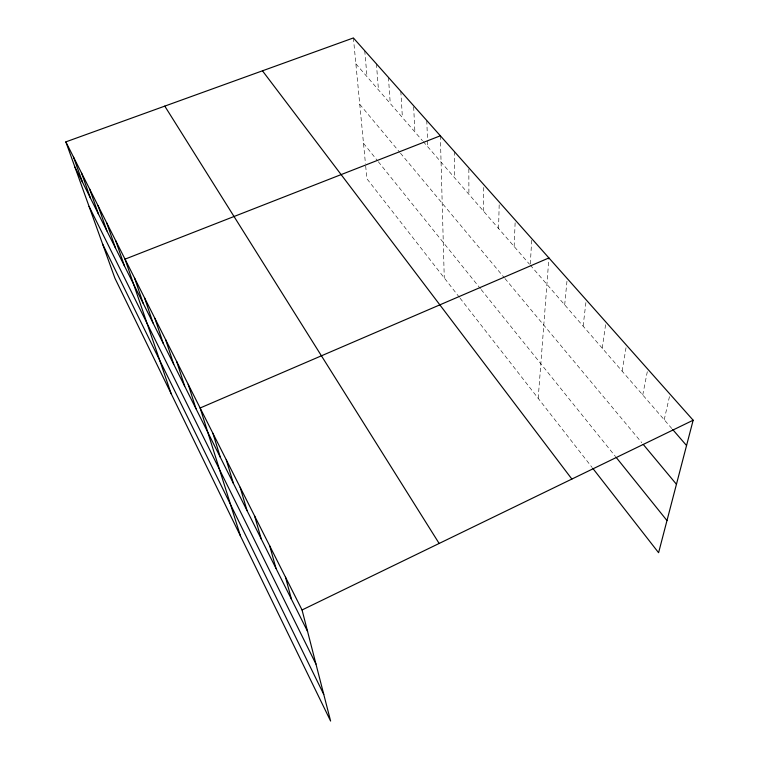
<?xml version="1.0" encoding="UTF-8"?>
<svg xmlns="http://www.w3.org/2000/svg" width="759" height="759" viewBox="0 0 759 759"><rect width="100%" height="100%" fill="white"/><g stroke="black" fill="none" stroke-linecap="round" stroke-linejoin="round"><path stroke-width="0.57" stroke-dasharray="3.79 2.85" d="M483.492 211.125L483.787 184.665M498.568 228.525L499.251 202.055M514.137 246.504L515.238 220.044M530.313 263.942L531.784 238.658M538.188 398.342L548.833 259.085M564.687 304.843L567.22 278.534M583.121 326.123L586.214 299.9M602.248 348.21L605.948 322.101M622.114 371.142L626.46 345.184M642.75 394.965L647.797 369.187M664.22 419.746L670.017 394.177M355.867 63.813L422.488 140.709M423.247 141.582L529.478 264.208M530.247 265.09L671.924 428.636M359.757 104.325L399.718 152.274M400.458 153.157L504.223 277.642M504.972 278.544L641.782 442.687M363.504 143.318L377.593 160.832M378.314 161.724L480.466 288.705M481.178 289.587L615.568 456.643M459.366 297.281L366.901 178.744L365.563 164.798M460.068 298.183L592.096 467.449M353.39 37.95L365.449 163.64M364.737 50.72L367.014 76.668M376.417 63.86L378.466 89.904M388.437 77.39L390.259 103.509M400.828 91.327L402.403 117.522M413.655 106.839L414.907 131.962M426.767 120.501L427.526 139.96M427.564 141.108L427.791 146.829M440.343 135.785L444.262 277.927M454.366 151.553L454.774 177.976M468.844 168.991L468.901 194.285"/><path stroke-width="1.14" d="M65.843 141.876L302.054 609.97L330.611 721.05L114.884 278.164L65.843 141.876L353.39 37.95L693.157 420.22L658.594 552.713L592.807 468.369M302.054 609.97L693.157 420.22M548.918 257.937L200.129 407.991L240.451 535.968M440.343 135.785L125.017 259.151L171.211 393.817M672.692 429.528L686.553 445.533M643.29 444.489L676.449 484.28M616.28 457.535L666.981 520.56M262.462 70.815L571.878 479.062M164.779 106.118L439.148 543.453M74.904 167.065L307.575 631.441M89.05 206.382L315.962 664.087M102.607 244.056L323.761 694.4M73.519 157.085L82.541 182.302M81.431 172.767L90.406 198.014M89.59 188.953L98.518 214.209M98.025 205.651L106.886 230.907M106.725 222.899L115.529 248.146M115.719 240.726L124.448 265.944M134.637 278.221L143.176 303.334M144.599 297.955L153.024 322.983M154.912 318.391L163.213 343.324M165.595 339.567L173.764 364.377M176.686 361.531L184.693 386.189M188.185 384.32L196.021 408.807M212.918 433.342L220.357 457.364M226.248 459.745L233.43 483.474M240.129 487.259L247.054 510.646M254.607 515.959L261.238 538.956M269.73 545.92L276.02 568.472M285.526 577.219L291.456 599.268"/></g></svg>
